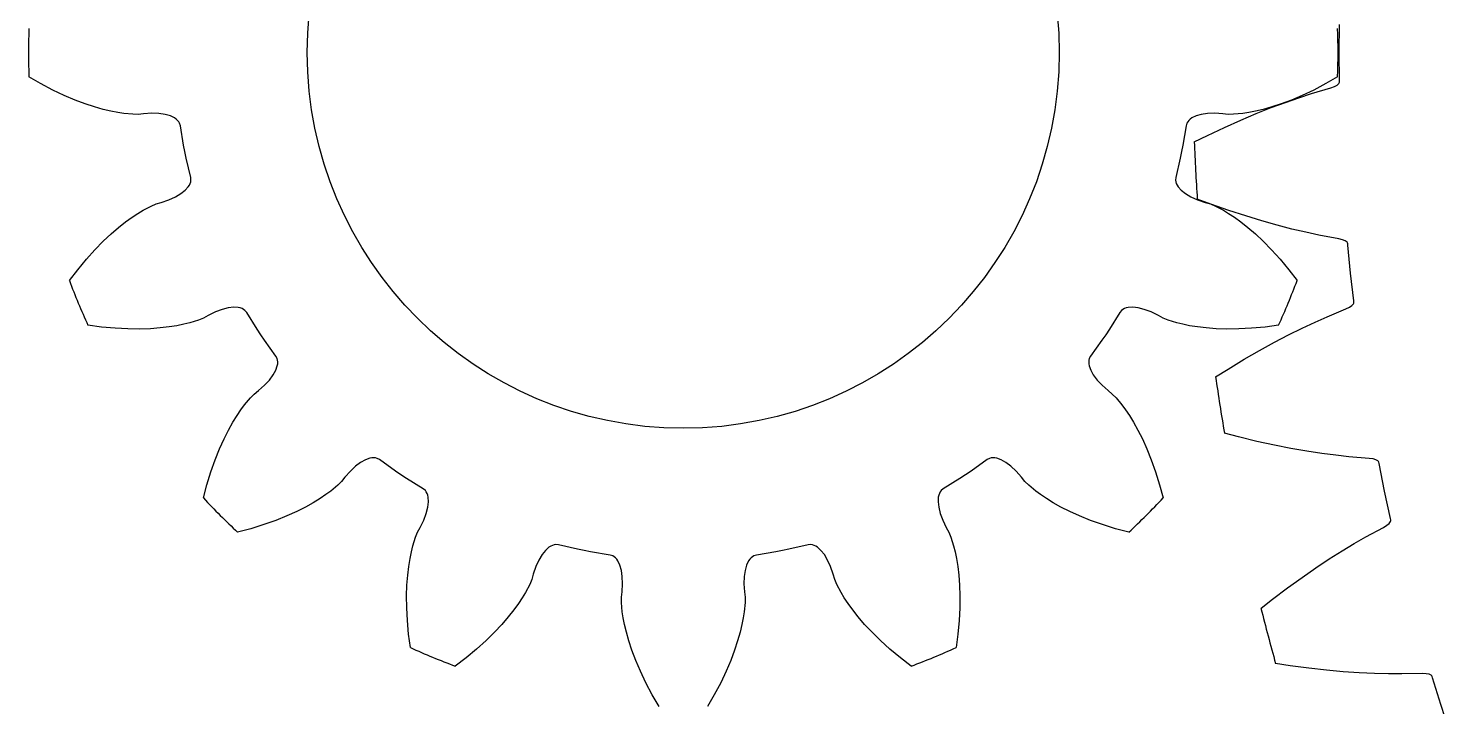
# Model space of a CAD drawing. Extents: x -27 to 210, y -94 to 94.
# Drawn here: x -27 to 31.6, y -27 to 1 of the extents above; entities that cross this region are included whole.
import ezdxf

# ---------------------------------------------------------------- set-up
doc = ezdxf.new("R2010")
doc.units = 0

msp = doc.modelspace()

# ---------------------------------------------------------------- linework, layer by layer
msp.add_circle((0, 0), 15.5)
msp.add_circle((0, 0), 15.5)
at = {"layer": 'layer0'}
for p, q in [((27.05, 0), (27.057, 1.157)), ((27.057, -1.157), (27.05, 0)), ((27.058, -1.214), (27.057, -1.157)), ((25.382, -1.861), (25.901, -1.692)), ((25.901, -1.692), (26.705, -1.454)), ((26.705, -1.454), (26.855, -1.4)), ((26.855, -1.4), (26.964, -1.34)), ((26.964, -1.34), (27.032, -1.278)), ((27.032, -1.278), (27.05, -1.246)), ((27.05, -1.246), (27.058, -1.214)), ((23.63, -2.516), (24.245, -2.272)), ((24.245, -2.272), (24.83, -2.054)), ((24.83, -2.054), (25.382, -1.861)), ((22.314, -3.088), (22.987, -2.787)), ((22.987, -2.787), (23.63, -2.516)), ((21.072, -3.686), (21.614, -3.418)), ((21.614, -3.418), (22.314, -3.088)), ((21.76, -6.253), (21.193, -6.043)), ((22.491, -6.51), (21.76, -6.253)), ((23.191, -6.74), (22.491, -6.51)), ((23.858, -6.943), (23.191, -6.74)), ((24.495, -7.123), (23.858, -6.943)), ((25.099, -7.279), (24.495, -7.123)), ((25.668, -7.415), (25.099, -7.279)), ((26.202, -7.53), (25.668, -7.415)), ((27.026, -7.684), (26.202, -7.53)), ((27.181, -7.722), (27.026, -7.684)), ((27.296, -7.77), (27.181, -7.722)), ((27.369, -7.825), (27.296, -7.77)), ((27.391, -7.855), (27.369, -7.825)), ((27.402, -7.886), (27.391, -7.855)), ((27.407, -7.943), (27.402, -7.886)), ((27.519, -9.095), (27.407, -7.943)), ((27.645, -10.244), (27.519, -9.095)), ((27.325, -10.576), (27.469, -10.507)), ((27.469, -10.507), (27.571, -10.437)), ((27.571, -10.437), (27.632, -10.368)), ((27.632, -10.368), (27.647, -10.334)), ((27.651, -10.301), (27.645, -10.244)), ((27.647, -10.334), (27.651, -10.301)), ((25.521, -11.366), (26.051, -11.117)), ((26.051, -11.117), (26.55, -10.896)), ((26.55, -10.896), (27.325, -10.576)), ((24.376, -11.949), (24.962, -11.643)), ((24.962, -11.643), (25.521, -11.366)), ((23.126, -12.653), (23.764, -12.285)), ((23.764, -12.285), (24.376, -11.949)), ((22.463, -13.054), (23.126, -12.653)), ((21.951, -13.376), (22.463, -13.054)), ((22.9, -15.859), (22.315, -15.707)), ((23.653, -16.039), (22.9, -15.859)), ((24.373, -16.195), (23.653, -16.039)), ((25.058, -16.329), (24.373, -16.195)), ((25.709, -16.442), (25.058, -16.329)), ((26.327, -16.536), (25.709, -16.442)), ((26.907, -16.612), (26.327, -16.536)), ((27.449, -16.671), (26.907, -16.612)), ((28.285, -16.74), (27.449, -16.671)), ((28.443, -16.762), (28.285, -16.74)), ((28.562, -16.798), (28.443, -16.762)), ((28.641, -16.845), (28.562, -16.798)), ((28.665, -16.873), (28.641, -16.845)), ((28.68, -16.903), (28.665, -16.873)), ((28.691, -16.959), (28.68, -16.903)), ((28.92, -18.093), (28.691, -16.959)), ((29.164, -19.223), (28.92, -18.093)), ((29.176, -19.279), (29.164, -19.223)), ((29.164, -19.347), (29.175, -19.312)), ((29.175, -19.312), (29.176, -19.279)), ((28.142, -19.984), (28.88, -19.587)), ((28.88, -19.587), (29.016, -19.503)), ((29.016, -19.503), (29.11, -19.422)), ((29.11, -19.422), (29.164, -19.347)), ((27.167, -20.558), (27.668, -20.256)), ((27.668, -20.256), (28.142, -19.984)), ((26.087, -21.255), (26.639, -20.891)), ((26.639, -20.891), (27.167, -20.558)), ((24.916, -22.084), (25.514, -21.652)), ((25.514, -21.652), (26.087, -21.255)), ((24.298, -22.551), (24.916, -22.084)), ((23.823, -22.924), (24.298, -22.551)), ((25.021, -25.296), (24.423, -25.205)), ((25.789, -25.398), (25.021, -25.296)), ((26.522, -25.479), (25.789, -25.398)), ((27.216, -25.542), (26.522, -25.479)), ((27.876, -25.587), (27.216, -25.542)), ((28.5, -25.617), (27.876, -25.587)), ((29.084, -25.633), (28.5, -25.617)), ((29.63, -25.636), (29.084, -25.633)), ((30.469, -25.619), (29.63, -25.636)), ((30.628, -25.625), (30.469, -25.619)), ((30.75, -25.648), (30.628, -25.625)), ((30.833, -25.687), (30.75, -25.648)), ((30.86, -25.712), (30.833, -25.687)), ((30.878, -25.74), (30.86, -25.712)), ((30.895, -25.795), (30.878, -25.74)), ((31.239, -26.899), (30.895, -25.795)), ((31.598, -27.999), (31.239, -26.899))]:
    msp.add_line(p, q, dxfattribs=at)
for start, end in [(182.23548, 183.66616), (188.13712, 189.5678), (194.03876, 195.46944)]:
    msp.add_arc((115.5, 0), 94.5, start, end, dxfattribs=at)
at = {"layer": 'layer1'}
for p, q in [((-26.496, -1.28), (-26.981, -0.998)), ((26.981, -0.998), (26.496, -1.28)), ((-25.996, -1.544), (-26.496, -1.28)), ((-25.522, -1.769), (-25.996, -1.544)), ((25.996, -1.544), (25.522, -1.769)), ((26.496, -1.28), (25.996, -1.544)), ((-25.074, -1.96), (-25.522, -1.769)), ((-24.655, -2.117), (-25.074, -1.96)), ((-24.269, -2.244), (-24.655, -2.117)), ((-23.917, -2.344), (-24.269, -2.244)), ((24.269, -2.244), (23.917, -2.344)), ((24.655, -2.117), (24.269, -2.244)), ((25.074, -1.96), (24.655, -2.117)), ((25.522, -1.769), (25.074, -1.96)), ((-23.597, -2.42), (-23.917, -2.344)), ((-23.315, -2.475), (-23.597, -2.42)), ((-23.068, -2.513), (-23.315, -2.475)), ((-22.692, -2.547), (-23.068, -2.513)), ((-22.472, -2.549), (-22.692, -2.547)), ((-22.249, -2.525), (-22.472, -2.549)), ((-21.915, -2.504), (-22.249, -2.525)), ((-21.618, -2.514), (-21.915, -2.504)), ((-21.361, -2.551), (-21.618, -2.514)), ((-21.146, -2.613), (-21.361, -2.551)), ((-20.974, -2.696), (-21.146, -2.613)), ((-20.905, -2.744), (-20.974, -2.696)), ((-20.847, -2.795), (-20.905, -2.744)), ((-20.8, -2.851), (-20.847, -2.795)), ((-20.765, -2.909), (-20.8, -2.851)), ((-20.732, -3.017), (-20.765, -2.909)), ((20.765, -2.909), (20.732, -3.017)), ((20.8, -2.851), (20.765, -2.909)), ((20.847, -2.795), (20.8, -2.851)), ((20.905, -2.744), (20.847, -2.795)), ((20.974, -2.696), (20.905, -2.744)), ((21.146, -2.613), (20.974, -2.696)), ((21.361, -2.551), (21.146, -2.613)), ((21.618, -2.514), (21.361, -2.551)), ((21.915, -2.504), (21.618, -2.514)), ((22.249, -2.525), (21.915, -2.504)), ((22.472, -2.549), (22.249, -2.525)), ((22.692, -2.547), (22.472, -2.549)), ((23.068, -2.513), (22.692, -2.547)), ((23.315, -2.475), (23.068, -2.513)), ((23.597, -2.42), (23.315, -2.475)), ((23.917, -2.344), (23.597, -2.42)), ((-20.599, -3.818), (-20.732, -3.017)), ((20.732, -3.017), (20.599, -3.818)), ((-20.547, -4.087), (-20.599, -3.818)), ((-20.492, -4.356), (-20.547, -4.087)), ((20.547, -4.087), (20.492, -4.356)), ((20.599, -3.818), (20.547, -4.087)), ((-20.308, -5.147), (-20.492, -4.356)), ((20.492, -4.356), (20.308, -5.147)), ((-20.298, -5.259), (-20.308, -5.147)), ((-20.308, -5.326), (-20.298, -5.259)), ((20.308, -5.147), (20.298, -5.259)), ((20.298, -5.259), (20.308, -5.326)), ((-20.934, -5.95), (-20.712, -5.818)), ((-20.712, -5.818), (-20.537, -5.678)), ((-20.537, -5.678), (-20.409, -5.536)), ((-20.409, -5.536), (-20.364, -5.465)), ((-20.364, -5.465), (-20.33, -5.395)), ((-20.33, -5.395), (-20.308, -5.326)), ((20.308, -5.326), (20.33, -5.395)), ((20.33, -5.395), (20.364, -5.465)), ((20.364, -5.465), (20.409, -5.536)), ((20.409, -5.536), (20.537, -5.678)), ((20.537, -5.678), (20.712, -5.818)), ((20.712, -5.818), (20.934, -5.95)), ((-22.274, -6.506), (-21.94, -6.331)), ((-21.94, -6.331), (-21.737, -6.245)), ((-21.737, -6.245), (-21.522, -6.182)), ((-21.522, -6.182), (-21.205, -6.073)), ((-21.205, -6.073), (-20.934, -5.95)), ((20.934, -5.95), (21.205, -6.073)), ((21.205, -6.073), (21.522, -6.182)), ((21.522, -6.182), (21.737, -6.245)), ((21.737, -6.245), (21.94, -6.331)), ((21.94, -6.331), (22.274, -6.506)), ((-23.28, -7.214), (-22.993, -6.987)), ((-22.993, -6.987), (-22.727, -6.794)), ((-22.727, -6.794), (-22.488, -6.635)), ((-22.488, -6.635), (-22.274, -6.506)), ((22.274, -6.506), (22.488, -6.635)), ((22.488, -6.635), (22.727, -6.794)), ((22.727, -6.794), (22.993, -6.987)), ((22.993, -6.987), (23.28, -7.214)), ((-23.915, -7.785), (-23.589, -7.479)), ((-23.589, -7.479), (-23.28, -7.214)), ((23.28, -7.214), (23.589, -7.479)), ((23.589, -7.479), (23.915, -7.785)), ((-24.608, -8.522), (-24.256, -8.132)), ((-24.256, -8.132), (-23.915, -7.785)), ((23.915, -7.785), (24.256, -8.132)), ((24.256, -8.132), (24.608, -8.522)), ((-24.969, -8.956), (-24.608, -8.522)), ((24.608, -8.522), (24.969, -8.956)), ((-25.31, -9.403), (-24.969, -8.956)), ((24.969, -8.956), (25.31, -9.403)), ((-18.759, -10.532), (-19.011, -10.595)), ((-18.537, -10.506), (-18.759, -10.532)), ((-18.346, -10.517), (-18.537, -10.506)), ((-18.264, -10.535), (-18.346, -10.517)), ((-18.19, -10.56), (-18.264, -10.535)), ((18.264, -10.535), (18.19, -10.56)), ((18.346, -10.517), (18.264, -10.535)), ((18.537, -10.506), (18.346, -10.517)), ((18.759, -10.532), (18.537, -10.506)), ((19.011, -10.595), (18.759, -10.532)), ((-19.99, -11.037), (-20.35, -11.149)), ((-19.786, -10.954), (-19.99, -11.037)), ((-19.59, -10.847), (-19.786, -10.954)), ((-19.288, -10.7), (-19.59, -10.847)), ((-19.011, -10.595), (-19.288, -10.7)), ((-18.126, -10.594), (-18.19, -10.56)), ((-18.071, -10.634), (-18.126, -10.594)), ((-17.999, -10.721), (-18.071, -10.634)), ((-17.57, -11.41), (-17.999, -10.721)), ((17.999, -10.721), (17.57, -11.41)), ((18.071, -10.634), (17.999, -10.721)), ((18.126, -10.594), (18.071, -10.634)), ((18.19, -10.56), (18.126, -10.594)), ((19.288, -10.7), (19.011, -10.595)), ((19.59, -10.847), (19.288, -10.7)), ((19.786, -10.954), (19.59, -10.847)), ((19.99, -11.037), (19.786, -10.954)), ((20.35, -11.149), (19.99, -11.037)), ((-23.989, -11.322), (-24.546, -11.247)), ((-23.426, -11.375), (-23.989, -11.322)), ((-22.902, -11.401), (-23.426, -11.375)), ((-22.415, -11.406), (-22.902, -11.401)), ((-21.969, -11.391), (-22.415, -11.406)), ((-21.562, -11.361), (-21.969, -11.391)), ((-21.199, -11.318), (-21.562, -11.361)), ((-20.875, -11.266), (-21.199, -11.318)), ((-20.593, -11.209), (-20.875, -11.266)), ((-20.35, -11.149), (-20.593, -11.209)), ((-17.419, -11.639), (-17.57, -11.41)), ((-17.265, -11.866), (-17.419, -11.639)), ((17.419, -11.639), (17.265, -11.866)), ((17.57, -11.41), (17.419, -11.639)), ((20.593, -11.209), (20.35, -11.149)), ((20.875, -11.266), (20.593, -11.209)), ((21.199, -11.318), (20.875, -11.266)), ((21.562, -11.361), (21.199, -11.318)), ((21.969, -11.391), (21.562, -11.361)), ((22.415, -11.406), (21.969, -11.391)), ((22.902, -11.401), (22.415, -11.406)), ((23.426, -11.375), (22.902, -11.401)), ((23.989, -11.322), (23.426, -11.375)), ((24.546, -11.247), (23.989, -11.322)), ((-16.793, -12.526), (-17.265, -11.866)), ((17.265, -11.866), (16.793, -12.526)), ((-16.74, -12.626), (-16.793, -12.526)), ((-16.724, -12.692), (-16.74, -12.626)), ((-16.737, -12.925), (-16.722, -12.842)), ((-16.718, -12.764), (-16.724, -12.692)), ((-16.722, -12.842), (-16.718, -12.764)), ((16.724, -12.692), (16.718, -12.764)), ((16.718, -12.764), (16.722, -12.842)), ((16.722, -12.842), (16.737, -12.925)), ((16.74, -12.626), (16.724, -12.692)), ((16.793, -12.526), (16.74, -12.626)), ((-17.064, -13.509), (-16.909, -13.301)), ((-16.909, -13.301), (-16.8, -13.105)), ((-16.8, -13.105), (-16.737, -12.925)), ((16.737, -12.925), (16.8, -13.105)), ((16.8, -13.105), (16.909, -13.301)), ((16.909, -13.301), (17.064, -13.509)), ((-17.692, -14.088), (-17.518, -13.947)), ((-17.518, -13.947), (-17.267, -13.726)), ((-17.267, -13.726), (-17.064, -13.509)), ((17.064, -13.509), (17.267, -13.726)), ((17.267, -13.726), (17.518, -13.947)), ((17.518, -13.947), (17.692, -14.088)), ((-18.237, -14.736), (-18.088, -14.535)), ((-18.088, -14.535), (-17.847, -14.245)), ((-17.847, -14.245), (-17.692, -14.088)), ((17.692, -14.088), (17.847, -14.245)), ((17.847, -14.245), (18.088, -14.535)), ((18.088, -14.535), (18.237, -14.736)), ((-18.569, -15.254), (-18.397, -14.974)), ((-18.397, -14.974), (-18.237, -14.736)), ((18.237, -14.736), (18.397, -14.974)), ((18.397, -14.974), (18.569, -15.254)), ((-18.931, -15.937), (-18.748, -15.574)), ((-18.748, -15.574), (-18.569, -15.254)), ((18.569, -15.254), (18.748, -15.574)), ((18.748, -15.574), (18.931, -15.937)), ((-19.298, -16.795), (-19.116, -16.344)), ((-19.116, -16.344), (-18.931, -15.937)), ((18.931, -15.937), (19.116, -16.344)), ((19.116, -16.344), (19.298, -16.795)), ((-19.474, -17.29), (-19.298, -16.795)), ((-13.301, -16.909), (-13.509, -17.064)), ((-13.105, -16.8), (-13.301, -16.909)), ((-12.925, -16.737), (-13.105, -16.8)), ((-12.842, -16.722), (-12.925, -16.737)), ((-12.764, -16.718), (-12.842, -16.722)), ((-12.692, -16.724), (-12.764, -16.718)), ((-12.626, -16.74), (-12.692, -16.724)), ((-12.526, -16.793), (-12.626, -16.74)), ((-11.866, -17.265), (-12.526, -16.793)), ((12.526, -16.793), (11.866, -17.265)), ((12.626, -16.74), (12.526, -16.793)), ((12.692, -16.724), (12.626, -16.74)), ((12.764, -16.718), (12.692, -16.724)), ((12.842, -16.722), (12.764, -16.718)), ((12.925, -16.737), (12.842, -16.722)), ((13.105, -16.8), (12.925, -16.737)), ((13.301, -16.909), (13.105, -16.8)), ((13.509, -17.064), (13.301, -16.909)), ((19.298, -16.795), (19.474, -17.29)), ((-19.641, -17.83), (-19.474, -17.29)), ((-13.947, -17.518), (-14.088, -17.692)), ((-13.726, -17.267), (-13.947, -17.518)), ((-13.509, -17.064), (-13.726, -17.267)), ((-11.639, -17.419), (-11.866, -17.265)), ((-11.41, -17.57), (-11.639, -17.419)), ((-10.721, -17.999), (-11.41, -17.57)), ((11.41, -17.57), (10.721, -17.999)), ((11.639, -17.419), (11.41, -17.57)), ((11.866, -17.265), (11.639, -17.419)), ((13.726, -17.267), (13.509, -17.064)), ((13.947, -17.518), (13.726, -17.267)), ((14.088, -17.692), (13.947, -17.518)), ((19.474, -17.29), (19.641, -17.83)), ((-19.784, -18.373), (-19.641, -17.83)), ((-14.535, -18.088), (-14.736, -18.237)), ((-14.245, -17.847), (-14.535, -18.088)), ((-14.088, -17.692), (-14.245, -17.847)), ((-10.634, -18.071), (-10.721, -17.999)), ((-10.594, -18.126), (-10.634, -18.071)), ((-10.56, -18.19), (-10.594, -18.126)), ((10.594, -18.126), (10.56, -18.19)), ((10.634, -18.071), (10.594, -18.126)), ((10.721, -17.999), (10.634, -18.071)), ((14.245, -17.847), (14.088, -17.692)), ((14.535, -18.088), (14.245, -17.847)), ((14.736, -18.237), (14.535, -18.088)), ((19.641, -17.83), (19.784, -18.373)), ((-15.574, -18.748), (-15.937, -18.931)), ((-15.254, -18.569), (-15.574, -18.748)), ((-14.974, -18.397), (-15.254, -18.569)), ((-14.736, -18.237), (-14.974, -18.397)), ((-10.535, -18.264), (-10.56, -18.19)), ((-10.517, -18.346), (-10.535, -18.264)), ((-10.532, -18.759), (-10.506, -18.537)), ((-10.506, -18.537), (-10.517, -18.346)), ((10.517, -18.346), (10.506, -18.537)), ((10.506, -18.537), (10.532, -18.759)), ((10.535, -18.264), (10.517, -18.346)), ((10.56, -18.19), (10.535, -18.264)), ((14.974, -18.397), (14.736, -18.237)), ((15.254, -18.569), (14.974, -18.397)), ((15.574, -18.748), (15.254, -18.569)), ((15.937, -18.931), (15.574, -18.748)), ((-16.795, -19.298), (-17.29, -19.474)), ((-16.344, -19.116), (-16.795, -19.298)), ((-15.937, -18.931), (-16.344, -19.116)), ((-10.847, -19.59), (-10.7, -19.288)), ((-10.7, -19.288), (-10.595, -19.011)), ((-10.595, -19.011), (-10.532, -18.759)), ((10.532, -18.759), (10.595, -19.011)), ((10.595, -19.011), (10.7, -19.288)), ((10.7, -19.288), (10.847, -19.59)), ((16.344, -19.116), (15.937, -18.931)), ((16.795, -19.298), (16.344, -19.116)), ((17.29, -19.474), (16.795, -19.298)), ((-17.83, -19.641), (-18.373, -19.784)), ((-17.29, -19.474), (-17.83, -19.641)), ((-11.037, -19.99), (-10.954, -19.786)), ((-10.954, -19.786), (-10.847, -19.59)), ((10.847, -19.59), (10.954, -19.786)), ((10.954, -19.786), (11.037, -19.99)), ((17.83, -19.641), (17.29, -19.474)), ((18.373, -19.784), (17.83, -19.641)), ((-11.209, -20.593), (-11.149, -20.35)), ((-11.149, -20.35), (-11.037, -19.99)), ((-5.536, -20.409), (-5.678, -20.537)), ((-5.465, -20.364), (-5.536, -20.409)), ((-5.395, -20.33), (-5.465, -20.364)), ((-5.326, -20.308), (-5.395, -20.33)), ((-5.259, -20.298), (-5.326, -20.308)), ((-5.147, -20.308), (-5.259, -20.298)), ((-4.356, -20.492), (-5.147, -20.308)), ((-4.087, -20.547), (-4.356, -20.492)), ((4.356, -20.492), (4.087, -20.547)), ((5.147, -20.308), (4.356, -20.492)), ((5.259, -20.298), (5.147, -20.308)), ((5.326, -20.308), (5.259, -20.298)), ((5.395, -20.33), (5.326, -20.308)), ((5.465, -20.364), (5.395, -20.33)), ((5.536, -20.409), (5.465, -20.364)), ((5.678, -20.537), (5.536, -20.409)), ((11.037, -19.99), (11.149, -20.35)), ((11.149, -20.35), (11.209, -20.593)), ((-11.318, -21.199), (-11.266, -20.875)), ((-11.266, -20.875), (-11.209, -20.593)), ((-5.95, -20.934), (-6.073, -21.205)), ((-5.818, -20.712), (-5.95, -20.934)), ((-5.678, -20.537), (-5.818, -20.712)), ((-3.818, -20.599), (-4.087, -20.547)), ((-3.017, -20.732), (-3.818, -20.599)), ((-2.909, -20.765), (-3.017, -20.732)), ((-2.851, -20.8), (-2.909, -20.765)), ((-2.795, -20.847), (-2.851, -20.8)), ((-2.744, -20.905), (-2.795, -20.847)), ((-2.696, -20.974), (-2.744, -20.905)), ((-2.613, -21.146), (-2.696, -20.974)), ((2.696, -20.974), (2.613, -21.146)), ((2.744, -20.905), (2.696, -20.974)), ((2.795, -20.847), (2.744, -20.905)), ((2.851, -20.8), (2.795, -20.847)), ((2.909, -20.765), (2.851, -20.8)), ((3.017, -20.732), (2.909, -20.765)), ((3.818, -20.599), (3.017, -20.732)), ((4.087, -20.547), (3.818, -20.599)), ((5.818, -20.712), (5.678, -20.537)), ((5.95, -20.934), (5.818, -20.712)), ((6.073, -21.205), (5.95, -20.934)), ((11.209, -20.593), (11.266, -20.875)), ((11.266, -20.875), (11.318, -21.199)), ((-11.391, -21.969), (-11.361, -21.562)), ((-11.361, -21.562), (-11.318, -21.199)), ((-6.182, -21.522), (-6.245, -21.737)), ((-6.073, -21.205), (-6.182, -21.522)), ((-2.551, -21.361), (-2.613, -21.146)), ((-2.514, -21.618), (-2.551, -21.361)), ((-2.504, -21.915), (-2.514, -21.618)), ((2.514, -21.618), (2.504, -21.915)), ((2.551, -21.361), (2.514, -21.618)), ((2.613, -21.146), (2.551, -21.361)), ((6.182, -21.522), (6.073, -21.205)), ((6.245, -21.737), (6.182, -21.522)), ((11.318, -21.199), (11.361, -21.562)), ((11.361, -21.562), (11.391, -21.969)), ((-11.406, -22.415), (-11.391, -21.969)), ((-6.331, -21.94), (-6.506, -22.274)), ((-6.245, -21.737), (-6.331, -21.94)), ((-2.549, -22.472), (-2.525, -22.249)), ((-2.525, -22.249), (-2.504, -21.915)), ((2.504, -21.915), (2.525, -22.249)), ((2.525, -22.249), (2.549, -22.472)), ((6.331, -21.94), (6.245, -21.737)), ((6.506, -22.274), (6.331, -21.94)), ((11.391, -21.969), (11.406, -22.415)), ((-11.401, -22.902), (-11.406, -22.415)), ((-6.794, -22.727), (-6.987, -22.993)), ((-6.635, -22.488), (-6.794, -22.727)), ((-6.506, -22.274), (-6.635, -22.488)), ((-2.547, -22.692), (-2.549, -22.472)), ((-2.513, -23.068), (-2.547, -22.692)), ((2.547, -22.692), (2.513, -23.068)), ((2.549, -22.472), (2.547, -22.692)), ((6.635, -22.488), (6.506, -22.274)), ((6.794, -22.727), (6.635, -22.488)), ((6.987, -22.993), (6.794, -22.727)), ((11.406, -22.415), (11.401, -22.902)), ((-11.375, -23.426), (-11.401, -22.902)), ((-11.322, -23.989), (-11.375, -23.426)), ((-7.214, -23.28), (-7.479, -23.589)), ((-6.987, -22.993), (-7.214, -23.28)), ((-2.475, -23.315), (-2.513, -23.068)), ((-2.42, -23.597), (-2.475, -23.315)), ((2.475, -23.315), (2.42, -23.597)), ((2.513, -23.068), (2.475, -23.315)), ((7.214, -23.28), (6.987, -22.993)), ((7.479, -23.589), (7.214, -23.28)), ((11.375, -23.426), (11.322, -23.989)), ((11.401, -22.902), (11.375, -23.426)), ((-11.247, -24.546), (-11.322, -23.989)), ((-7.785, -23.915), (-8.132, -24.256)), ((-7.479, -23.589), (-7.785, -23.915)), ((-2.344, -23.917), (-2.42, -23.597)), ((-2.244, -24.269), (-2.344, -23.917)), ((2.344, -23.917), (2.244, -24.269)), ((2.42, -23.597), (2.344, -23.917)), ((7.785, -23.915), (7.479, -23.589)), ((8.132, -24.256), (7.785, -23.915)), ((11.322, -23.989), (11.247, -24.546)), ((-8.522, -24.608), (-8.956, -24.969)), ((-8.132, -24.256), (-8.522, -24.608)), ((-2.117, -24.655), (-2.244, -24.269)), ((2.244, -24.269), (2.117, -24.655)), ((8.522, -24.608), (8.132, -24.256)), ((8.956, -24.969), (8.522, -24.608)), ((-8.956, -24.969), (-9.403, -25.31)), ((-1.96, -25.074), (-2.117, -24.655)), ((-1.769, -25.522), (-1.96, -25.074)), ((1.96, -25.074), (1.769, -25.522)), ((2.117, -24.655), (1.96, -25.074)), ((9.403, -25.31), (8.956, -24.969)), ((-1.544, -25.996), (-1.769, -25.522)), ((1.769, -25.522), (1.544, -25.996)), ((-1.28, -26.496), (-1.544, -25.996)), ((1.544, -25.996), (1.28, -26.496)), ((-0.998, -26.981), (-1.28, -26.496)), ((1.28, -26.496), (0.998, -26.981))]:
    msp.add_line(p, q, dxfattribs=at)
for start, end in [(177.88193, 182.11807), (357.88193, 362.11807), (200.38193, 204.61807), (335.38193, 339.61807), (222.88193, 227.11807), (312.88193, 317.11807), (245.38193, 249.61807), (290.38193, 294.61807)]:
    msp.add_arc((0, 0), 27, start, end, dxfattribs=at)
at = {"layer": 'layer2'}
for p, q in [((27.05, 0), (27.057, 1.157)), ((27.057, -1.157), (27.05, 0)), ((27.058, -1.214), (27.057, -1.157)), ((25.382, -1.861), (25.901, -1.692)), ((25.901, -1.692), (26.705, -1.454)), ((26.705, -1.454), (26.855, -1.4)), ((26.855, -1.4), (26.964, -1.34)), ((26.964, -1.34), (27.032, -1.278)), ((27.032, -1.278), (27.05, -1.246)), ((27.05, -1.246), (27.058, -1.214)), ((23.63, -2.516), (24.245, -2.272)), ((24.245, -2.272), (24.83, -2.054)), ((24.83, -2.054), (25.382, -1.861)), ((22.314, -3.088), (22.987, -2.787)), ((22.987, -2.787), (23.63, -2.516)), ((21.072, -3.686), (21.614, -3.418)), ((21.614, -3.418), (22.314, -3.088)), ((21.76, -6.253), (21.193, -6.043)), ((22.491, -6.51), (21.76, -6.253)), ((23.191, -6.74), (22.491, -6.51)), ((23.858, -6.943), (23.191, -6.74)), ((24.495, -7.123), (23.858, -6.943)), ((25.099, -7.279), (24.495, -7.123)), ((25.668, -7.415), (25.099, -7.279)), ((26.202, -7.53), (25.668, -7.415)), ((27.026, -7.684), (26.202, -7.53)), ((27.181, -7.722), (27.026, -7.684)), ((27.296, -7.77), (27.181, -7.722)), ((27.369, -7.825), (27.296, -7.77)), ((27.391, -7.855), (27.369, -7.825)), ((27.402, -7.886), (27.391, -7.855)), ((27.407, -7.943), (27.402, -7.886)), ((27.519, -9.095), (27.407, -7.943)), ((27.645, -10.244), (27.519, -9.095)), ((27.325, -10.576), (27.469, -10.507)), ((27.469, -10.507), (27.571, -10.437)), ((27.571, -10.437), (27.632, -10.368)), ((27.632, -10.368), (27.647, -10.334)), ((27.651, -10.301), (27.645, -10.244)), ((27.647, -10.334), (27.651, -10.301)), ((25.521, -11.366), (26.051, -11.117)), ((26.051, -11.117), (26.55, -10.896)), ((26.55, -10.896), (27.325, -10.576)), ((24.376, -11.949), (24.962, -11.643)), ((24.962, -11.643), (25.521, -11.366)), ((23.126, -12.653), (23.764, -12.285)), ((23.764, -12.285), (24.376, -11.949)), ((22.463, -13.054), (23.126, -12.653)), ((21.951, -13.376), (22.463, -13.054)), ((22.9, -15.859), (22.315, -15.707)), ((23.653, -16.039), (22.9, -15.859)), ((24.373, -16.195), (23.653, -16.039)), ((25.058, -16.329), (24.373, -16.195)), ((25.709, -16.442), (25.058, -16.329)), ((26.327, -16.536), (25.709, -16.442)), ((26.907, -16.612), (26.327, -16.536)), ((27.449, -16.671), (26.907, -16.612)), ((28.285, -16.74), (27.449, -16.671)), ((28.443, -16.762), (28.285, -16.74)), ((28.562, -16.798), (28.443, -16.762)), ((28.641, -16.845), (28.562, -16.798)), ((28.665, -16.873), (28.641, -16.845)), ((28.68, -16.903), (28.665, -16.873)), ((28.691, -16.959), (28.68, -16.903)), ((28.92, -18.093), (28.691, -16.959)), ((29.164, -19.223), (28.92, -18.093)), ((29.176, -19.279), (29.164, -19.223)), ((29.164, -19.347), (29.175, -19.312)), ((29.175, -19.312), (29.176, -19.279)), ((28.142, -19.984), (28.88, -19.587)), ((28.88, -19.587), (29.016, -19.503)), ((29.016, -19.503), (29.11, -19.422)), ((29.11, -19.422), (29.164, -19.347)), ((27.167, -20.558), (27.668, -20.256)), ((27.668, -20.256), (28.142, -19.984)), ((26.087, -21.255), (26.639, -20.891)), ((26.639, -20.891), (27.167, -20.558)), ((24.916, -22.084), (25.514, -21.652)), ((25.514, -21.652), (26.087, -21.255)), ((24.298, -22.551), (24.916, -22.084)), ((23.823, -22.924), (24.298, -22.551)), ((25.021, -25.296), (24.423, -25.205)), ((25.789, -25.398), (25.021, -25.296)), ((26.522, -25.479), (25.789, -25.398)), ((27.216, -25.542), (26.522, -25.479)), ((27.876, -25.587), (27.216, -25.542)), ((28.5, -25.617), (27.876, -25.587)), ((29.084, -25.633), (28.5, -25.617)), ((29.63, -25.636), (29.084, -25.633)), ((30.469, -25.619), (29.63, -25.636)), ((30.628, -25.625), (30.469, -25.619)), ((30.75, -25.648), (30.628, -25.625)), ((30.833, -25.687), (30.75, -25.648)), ((30.86, -25.712), (30.833, -25.687)), ((30.878, -25.74), (30.86, -25.712)), ((30.895, -25.795), (30.878, -25.74)), ((31.239, -26.899), (30.895, -25.795)), ((31.598, -27.999), (31.239, -26.899))]:
    msp.add_line(p, q, dxfattribs=at)
for start, end in [(182.23548, 183.66616), (188.13712, 189.5678), (194.03876, 195.46944)]:
    msp.add_arc((115.5, 0), 94.5, start, end, dxfattribs=at)
at = {"layer": 'layer3'}
for p, q in [((-26.496, -1.28), (-26.981, -0.998)), ((26.981, -0.998), (26.496, -1.28)), ((-25.996, -1.544), (-26.496, -1.28)), ((-25.522, -1.769), (-25.996, -1.544)), ((25.996, -1.544), (25.522, -1.769)), ((26.496, -1.28), (25.996, -1.544)), ((-25.074, -1.96), (-25.522, -1.769)), ((-24.655, -2.117), (-25.074, -1.96)), ((-24.269, -2.244), (-24.655, -2.117)), ((-23.917, -2.344), (-24.269, -2.244)), ((24.269, -2.244), (23.917, -2.344)), ((24.655, -2.117), (24.269, -2.244)), ((25.074, -1.96), (24.655, -2.117)), ((25.522, -1.769), (25.074, -1.96)), ((-23.597, -2.42), (-23.917, -2.344)), ((-23.315, -2.475), (-23.597, -2.42)), ((-23.068, -2.513), (-23.315, -2.475)), ((-22.692, -2.547), (-23.068, -2.513)), ((-22.472, -2.549), (-22.692, -2.547)), ((-22.249, -2.525), (-22.472, -2.549)), ((-21.915, -2.504), (-22.249, -2.525)), ((-21.618, -2.514), (-21.915, -2.504)), ((-21.361, -2.551), (-21.618, -2.514)), ((-21.146, -2.613), (-21.361, -2.551)), ((-20.974, -2.696), (-21.146, -2.613)), ((-20.905, -2.744), (-20.974, -2.696)), ((-20.847, -2.795), (-20.905, -2.744)), ((-20.8, -2.851), (-20.847, -2.795)), ((-20.765, -2.909), (-20.8, -2.851)), ((-20.732, -3.017), (-20.765, -2.909)), ((20.765, -2.909), (20.732, -3.017)), ((20.8, -2.851), (20.765, -2.909)), ((20.847, -2.795), (20.8, -2.851)), ((20.905, -2.744), (20.847, -2.795)), ((20.974, -2.696), (20.905, -2.744)), ((21.146, -2.613), (20.974, -2.696)), ((21.361, -2.551), (21.146, -2.613)), ((21.618, -2.514), (21.361, -2.551)), ((21.915, -2.504), (21.618, -2.514)), ((22.249, -2.525), (21.915, -2.504)), ((22.472, -2.549), (22.249, -2.525)), ((22.692, -2.547), (22.472, -2.549)), ((23.068, -2.513), (22.692, -2.547)), ((23.315, -2.475), (23.068, -2.513)), ((23.597, -2.42), (23.315, -2.475)), ((23.917, -2.344), (23.597, -2.42)), ((-20.599, -3.818), (-20.732, -3.017)), ((20.732, -3.017), (20.599, -3.818)), ((-20.547, -4.087), (-20.599, -3.818)), ((-20.492, -4.356), (-20.547, -4.087)), ((20.547, -4.087), (20.492, -4.356)), ((20.599, -3.818), (20.547, -4.087)), ((-20.308, -5.147), (-20.492, -4.356)), ((20.492, -4.356), (20.308, -5.147)), ((-20.298, -5.259), (-20.308, -5.147)), ((-20.308, -5.326), (-20.298, -5.259)), ((20.308, -5.147), (20.298, -5.259)), ((20.298, -5.259), (20.308, -5.326)), ((-20.934, -5.95), (-20.712, -5.818)), ((-20.712, -5.818), (-20.537, -5.678)), ((-20.537, -5.678), (-20.409, -5.536)), ((-20.409, -5.536), (-20.364, -5.465)), ((-20.364, -5.465), (-20.33, -5.395)), ((-20.33, -5.395), (-20.308, -5.326)), ((20.308, -5.326), (20.33, -5.395)), ((20.33, -5.395), (20.364, -5.465)), ((20.364, -5.465), (20.409, -5.536)), ((20.409, -5.536), (20.537, -5.678)), ((20.537, -5.678), (20.712, -5.818)), ((20.712, -5.818), (20.934, -5.95)), ((-22.274, -6.506), (-21.94, -6.331)), ((-21.94, -6.331), (-21.737, -6.245)), ((-21.737, -6.245), (-21.522, -6.182)), ((-21.522, -6.182), (-21.205, -6.073)), ((-21.205, -6.073), (-20.934, -5.95)), ((20.934, -5.95), (21.205, -6.073)), ((21.205, -6.073), (21.522, -6.182)), ((21.522, -6.182), (21.737, -6.245)), ((21.737, -6.245), (21.94, -6.331)), ((21.94, -6.331), (22.274, -6.506)), ((-23.28, -7.214), (-22.993, -6.987)), ((-22.993, -6.987), (-22.727, -6.794)), ((-22.727, -6.794), (-22.488, -6.635)), ((-22.488, -6.635), (-22.274, -6.506)), ((22.274, -6.506), (22.488, -6.635)), ((22.488, -6.635), (22.727, -6.794)), ((22.727, -6.794), (22.993, -6.987)), ((22.993, -6.987), (23.28, -7.214)), ((-23.915, -7.785), (-23.589, -7.479)), ((-23.589, -7.479), (-23.28, -7.214)), ((23.28, -7.214), (23.589, -7.479)), ((23.589, -7.479), (23.915, -7.785)), ((-24.608, -8.522), (-24.256, -8.132)), ((-24.256, -8.132), (-23.915, -7.785)), ((23.915, -7.785), (24.256, -8.132)), ((24.256, -8.132), (24.608, -8.522)), ((-24.969, -8.956), (-24.608, -8.522)), ((24.608, -8.522), (24.969, -8.956)), ((-25.31, -9.403), (-24.969, -8.956)), ((24.969, -8.956), (25.31, -9.403)), ((-18.759, -10.532), (-19.011, -10.595)), ((-18.537, -10.506), (-18.759, -10.532)), ((-18.346, -10.517), (-18.537, -10.506)), ((-18.264, -10.535), (-18.346, -10.517)), ((-18.19, -10.56), (-18.264, -10.535)), ((18.264, -10.535), (18.19, -10.56)), ((18.346, -10.517), (18.264, -10.535)), ((18.537, -10.506), (18.346, -10.517)), ((18.759, -10.532), (18.537, -10.506)), ((19.011, -10.595), (18.759, -10.532)), ((-19.99, -11.037), (-20.35, -11.149)), ((-19.786, -10.954), (-19.99, -11.037)), ((-19.59, -10.847), (-19.786, -10.954)), ((-19.288, -10.7), (-19.59, -10.847)), ((-19.011, -10.595), (-19.288, -10.7)), ((-18.126, -10.594), (-18.19, -10.56)), ((-18.071, -10.634), (-18.126, -10.594)), ((-17.999, -10.721), (-18.071, -10.634)), ((-17.57, -11.41), (-17.999, -10.721)), ((17.999, -10.721), (17.57, -11.41)), ((18.071, -10.634), (17.999, -10.721)), ((18.126, -10.594), (18.071, -10.634)), ((18.19, -10.56), (18.126, -10.594)), ((19.288, -10.7), (19.011, -10.595)), ((19.59, -10.847), (19.288, -10.7)), ((19.786, -10.954), (19.59, -10.847)), ((19.99, -11.037), (19.786, -10.954)), ((20.35, -11.149), (19.99, -11.037)), ((-23.989, -11.322), (-24.546, -11.247)), ((-23.426, -11.375), (-23.989, -11.322)), ((-22.902, -11.401), (-23.426, -11.375)), ((-22.415, -11.406), (-22.902, -11.401)), ((-21.969, -11.391), (-22.415, -11.406)), ((-21.562, -11.361), (-21.969, -11.391)), ((-21.199, -11.318), (-21.562, -11.361)), ((-20.875, -11.266), (-21.199, -11.318)), ((-20.593, -11.209), (-20.875, -11.266)), ((-20.35, -11.149), (-20.593, -11.209)), ((-17.419, -11.639), (-17.57, -11.41)), ((-17.265, -11.866), (-17.419, -11.639)), ((17.419, -11.639), (17.265, -11.866)), ((17.57, -11.41), (17.419, -11.639)), ((20.593, -11.209), (20.35, -11.149)), ((20.875, -11.266), (20.593, -11.209)), ((21.199, -11.318), (20.875, -11.266)), ((21.562, -11.361), (21.199, -11.318)), ((21.969, -11.391), (21.562, -11.361)), ((22.415, -11.406), (21.969, -11.391)), ((22.902, -11.401), (22.415, -11.406)), ((23.426, -11.375), (22.902, -11.401)), ((23.989, -11.322), (23.426, -11.375)), ((24.546, -11.247), (23.989, -11.322)), ((-16.793, -12.526), (-17.265, -11.866)), ((17.265, -11.866), (16.793, -12.526)), ((-16.74, -12.626), (-16.793, -12.526)), ((-16.724, -12.692), (-16.74, -12.626)), ((-16.737, -12.925), (-16.722, -12.842)), ((-16.718, -12.764), (-16.724, -12.692)), ((-16.722, -12.842), (-16.718, -12.764)), ((16.724, -12.692), (16.718, -12.764)), ((16.718, -12.764), (16.722, -12.842)), ((16.722, -12.842), (16.737, -12.925)), ((16.74, -12.626), (16.724, -12.692)), ((16.793, -12.526), (16.74, -12.626)), ((-17.064, -13.509), (-16.909, -13.301)), ((-16.909, -13.301), (-16.8, -13.105)), ((-16.8, -13.105), (-16.737, -12.925)), ((16.737, -12.925), (16.8, -13.105)), ((16.8, -13.105), (16.909, -13.301)), ((16.909, -13.301), (17.064, -13.509)), ((-17.692, -14.088), (-17.518, -13.947)), ((-17.518, -13.947), (-17.267, -13.726)), ((-17.267, -13.726), (-17.064, -13.509)), ((17.064, -13.509), (17.267, -13.726)), ((17.267, -13.726), (17.518, -13.947)), ((17.518, -13.947), (17.692, -14.088)), ((-18.237, -14.736), (-18.088, -14.535)), ((-18.088, -14.535), (-17.847, -14.245)), ((-17.847, -14.245), (-17.692, -14.088)), ((17.692, -14.088), (17.847, -14.245)), ((17.847, -14.245), (18.088, -14.535)), ((18.088, -14.535), (18.237, -14.736)), ((-18.569, -15.254), (-18.397, -14.974)), ((-18.397, -14.974), (-18.237, -14.736)), ((18.237, -14.736), (18.397, -14.974)), ((18.397, -14.974), (18.569, -15.254)), ((-18.931, -15.937), (-18.748, -15.574)), ((-18.748, -15.574), (-18.569, -15.254)), ((18.569, -15.254), (18.748, -15.574)), ((18.748, -15.574), (18.931, -15.937)), ((-19.298, -16.795), (-19.116, -16.344)), ((-19.116, -16.344), (-18.931, -15.937)), ((18.931, -15.937), (19.116, -16.344)), ((19.116, -16.344), (19.298, -16.795)), ((-19.474, -17.29), (-19.298, -16.795)), ((-13.301, -16.909), (-13.509, -17.064)), ((-13.105, -16.8), (-13.301, -16.909)), ((-12.925, -16.737), (-13.105, -16.8)), ((-12.842, -16.722), (-12.925, -16.737)), ((-12.764, -16.718), (-12.842, -16.722)), ((-12.692, -16.724), (-12.764, -16.718)), ((-12.626, -16.74), (-12.692, -16.724)), ((-12.526, -16.793), (-12.626, -16.74)), ((-11.866, -17.265), (-12.526, -16.793)), ((12.526, -16.793), (11.866, -17.265)), ((12.626, -16.74), (12.526, -16.793)), ((12.692, -16.724), (12.626, -16.74)), ((12.764, -16.718), (12.692, -16.724)), ((12.842, -16.722), (12.764, -16.718)), ((12.925, -16.737), (12.842, -16.722)), ((13.105, -16.8), (12.925, -16.737)), ((13.301, -16.909), (13.105, -16.8)), ((13.509, -17.064), (13.301, -16.909)), ((19.298, -16.795), (19.474, -17.29)), ((-19.641, -17.83), (-19.474, -17.29)), ((-13.947, -17.518), (-14.088, -17.692)), ((-13.726, -17.267), (-13.947, -17.518)), ((-13.509, -17.064), (-13.726, -17.267)), ((-11.639, -17.419), (-11.866, -17.265)), ((-11.41, -17.57), (-11.639, -17.419)), ((-10.721, -17.999), (-11.41, -17.57)), ((11.41, -17.57), (10.721, -17.999)), ((11.639, -17.419), (11.41, -17.57)), ((11.866, -17.265), (11.639, -17.419)), ((13.726, -17.267), (13.509, -17.064)), ((13.947, -17.518), (13.726, -17.267)), ((14.088, -17.692), (13.947, -17.518)), ((19.474, -17.29), (19.641, -17.83)), ((-19.784, -18.373), (-19.641, -17.83)), ((-14.535, -18.088), (-14.736, -18.237)), ((-14.245, -17.847), (-14.535, -18.088)), ((-14.088, -17.692), (-14.245, -17.847)), ((-10.634, -18.071), (-10.721, -17.999)), ((-10.594, -18.126), (-10.634, -18.071)), ((-10.56, -18.19), (-10.594, -18.126)), ((10.594, -18.126), (10.56, -18.19)), ((10.634, -18.071), (10.594, -18.126)), ((10.721, -17.999), (10.634, -18.071)), ((14.245, -17.847), (14.088, -17.692)), ((14.535, -18.088), (14.245, -17.847)), ((14.736, -18.237), (14.535, -18.088)), ((19.641, -17.83), (19.784, -18.373)), ((-15.574, -18.748), (-15.937, -18.931)), ((-15.254, -18.569), (-15.574, -18.748)), ((-14.974, -18.397), (-15.254, -18.569)), ((-14.736, -18.237), (-14.974, -18.397)), ((-10.535, -18.264), (-10.56, -18.19)), ((-10.517, -18.346), (-10.535, -18.264)), ((-10.532, -18.759), (-10.506, -18.537)), ((-10.506, -18.537), (-10.517, -18.346)), ((10.517, -18.346), (10.506, -18.537)), ((10.506, -18.537), (10.532, -18.759)), ((10.535, -18.264), (10.517, -18.346)), ((10.56, -18.19), (10.535, -18.264)), ((14.974, -18.397), (14.736, -18.237)), ((15.254, -18.569), (14.974, -18.397)), ((15.574, -18.748), (15.254, -18.569)), ((15.937, -18.931), (15.574, -18.748)), ((-16.795, -19.298), (-17.29, -19.474)), ((-16.344, -19.116), (-16.795, -19.298)), ((-15.937, -18.931), (-16.344, -19.116)), ((-10.847, -19.59), (-10.7, -19.288)), ((-10.7, -19.288), (-10.595, -19.011)), ((-10.595, -19.011), (-10.532, -18.759)), ((10.532, -18.759), (10.595, -19.011)), ((10.595, -19.011), (10.7, -19.288)), ((10.7, -19.288), (10.847, -19.59)), ((16.344, -19.116), (15.937, -18.931)), ((16.795, -19.298), (16.344, -19.116)), ((17.29, -19.474), (16.795, -19.298)), ((-17.83, -19.641), (-18.373, -19.784)), ((-17.29, -19.474), (-17.83, -19.641)), ((-11.037, -19.99), (-10.954, -19.786)), ((-10.954, -19.786), (-10.847, -19.59)), ((10.847, -19.59), (10.954, -19.786)), ((10.954, -19.786), (11.037, -19.99)), ((17.83, -19.641), (17.29, -19.474)), ((18.373, -19.784), (17.83, -19.641)), ((-11.209, -20.593), (-11.149, -20.35)), ((-11.149, -20.35), (-11.037, -19.99)), ((-5.536, -20.409), (-5.678, -20.537)), ((-5.465, -20.364), (-5.536, -20.409)), ((-5.395, -20.33), (-5.465, -20.364)), ((-5.326, -20.308), (-5.395, -20.33)), ((-5.259, -20.298), (-5.326, -20.308)), ((-5.147, -20.308), (-5.259, -20.298)), ((-4.356, -20.492), (-5.147, -20.308)), ((-4.087, -20.547), (-4.356, -20.492)), ((4.356, -20.492), (4.087, -20.547)), ((5.147, -20.308), (4.356, -20.492)), ((5.259, -20.298), (5.147, -20.308)), ((5.326, -20.308), (5.259, -20.298)), ((5.395, -20.33), (5.326, -20.308)), ((5.465, -20.364), (5.395, -20.33)), ((5.536, -20.409), (5.465, -20.364)), ((5.678, -20.537), (5.536, -20.409)), ((11.037, -19.99), (11.149, -20.35)), ((11.149, -20.35), (11.209, -20.593)), ((-11.318, -21.199), (-11.266, -20.875)), ((-11.266, -20.875), (-11.209, -20.593)), ((-5.95, -20.934), (-6.073, -21.205)), ((-5.818, -20.712), (-5.95, -20.934)), ((-5.678, -20.537), (-5.818, -20.712)), ((-3.818, -20.599), (-4.087, -20.547)), ((-3.017, -20.732), (-3.818, -20.599)), ((-2.909, -20.765), (-3.017, -20.732)), ((-2.851, -20.8), (-2.909, -20.765)), ((-2.795, -20.847), (-2.851, -20.8)), ((-2.744, -20.905), (-2.795, -20.847)), ((-2.696, -20.974), (-2.744, -20.905)), ((-2.613, -21.146), (-2.696, -20.974)), ((2.696, -20.974), (2.613, -21.146)), ((2.744, -20.905), (2.696, -20.974)), ((2.795, -20.847), (2.744, -20.905)), ((2.851, -20.8), (2.795, -20.847)), ((2.909, -20.765), (2.851, -20.8)), ((3.017, -20.732), (2.909, -20.765)), ((3.818, -20.599), (3.017, -20.732)), ((4.087, -20.547), (3.818, -20.599)), ((5.818, -20.712), (5.678, -20.537)), ((5.95, -20.934), (5.818, -20.712)), ((6.073, -21.205), (5.95, -20.934)), ((11.209, -20.593), (11.266, -20.875)), ((11.266, -20.875), (11.318, -21.199)), ((-11.391, -21.969), (-11.361, -21.562)), ((-11.361, -21.562), (-11.318, -21.199)), ((-6.182, -21.522), (-6.245, -21.737)), ((-6.073, -21.205), (-6.182, -21.522)), ((-2.551, -21.361), (-2.613, -21.146)), ((-2.514, -21.618), (-2.551, -21.361)), ((-2.504, -21.915), (-2.514, -21.618)), ((2.514, -21.618), (2.504, -21.915)), ((2.551, -21.361), (2.514, -21.618)), ((2.613, -21.146), (2.551, -21.361)), ((6.182, -21.522), (6.073, -21.205)), ((6.245, -21.737), (6.182, -21.522)), ((11.318, -21.199), (11.361, -21.562)), ((11.361, -21.562), (11.391, -21.969)), ((-11.406, -22.415), (-11.391, -21.969)), ((-6.331, -21.94), (-6.506, -22.274)), ((-6.245, -21.737), (-6.331, -21.94)), ((-2.549, -22.472), (-2.525, -22.249)), ((-2.525, -22.249), (-2.504, -21.915)), ((2.504, -21.915), (2.525, -22.249)), ((2.525, -22.249), (2.549, -22.472)), ((6.331, -21.94), (6.245, -21.737)), ((6.506, -22.274), (6.331, -21.94)), ((11.391, -21.969), (11.406, -22.415)), ((-11.401, -22.902), (-11.406, -22.415)), ((-6.794, -22.727), (-6.987, -22.993)), ((-6.635, -22.488), (-6.794, -22.727)), ((-6.506, -22.274), (-6.635, -22.488)), ((-2.547, -22.692), (-2.549, -22.472)), ((-2.513, -23.068), (-2.547, -22.692)), ((2.547, -22.692), (2.513, -23.068)), ((2.549, -22.472), (2.547, -22.692)), ((6.635, -22.488), (6.506, -22.274)), ((6.794, -22.727), (6.635, -22.488)), ((6.987, -22.993), (6.794, -22.727)), ((11.406, -22.415), (11.401, -22.902)), ((-11.375, -23.426), (-11.401, -22.902)), ((-11.322, -23.989), (-11.375, -23.426)), ((-7.214, -23.28), (-7.479, -23.589)), ((-6.987, -22.993), (-7.214, -23.28)), ((-2.475, -23.315), (-2.513, -23.068)), ((-2.42, -23.597), (-2.475, -23.315)), ((2.475, -23.315), (2.42, -23.597)), ((2.513, -23.068), (2.475, -23.315)), ((7.214, -23.28), (6.987, -22.993)), ((7.479, -23.589), (7.214, -23.28)), ((11.375, -23.426), (11.322, -23.989)), ((11.401, -22.902), (11.375, -23.426)), ((-11.247, -24.546), (-11.322, -23.989)), ((-7.785, -23.915), (-8.132, -24.256)), ((-7.479, -23.589), (-7.785, -23.915)), ((-2.344, -23.917), (-2.42, -23.597)), ((-2.244, -24.269), (-2.344, -23.917)), ((2.344, -23.917), (2.244, -24.269)), ((2.42, -23.597), (2.344, -23.917)), ((7.785, -23.915), (7.479, -23.589)), ((8.132, -24.256), (7.785, -23.915)), ((11.322, -23.989), (11.247, -24.546)), ((-8.522, -24.608), (-8.956, -24.969)), ((-8.132, -24.256), (-8.522, -24.608)), ((-2.117, -24.655), (-2.244, -24.269)), ((2.244, -24.269), (2.117, -24.655)), ((8.522, -24.608), (8.132, -24.256)), ((8.956, -24.969), (8.522, -24.608)), ((-8.956, -24.969), (-9.403, -25.31)), ((-1.96, -25.074), (-2.117, -24.655)), ((-1.769, -25.522), (-1.96, -25.074)), ((1.96, -25.074), (1.769, -25.522)), ((2.117, -24.655), (1.96, -25.074)), ((9.403, -25.31), (8.956, -24.969)), ((-1.544, -25.996), (-1.769, -25.522)), ((1.769, -25.522), (1.544, -25.996)), ((-1.28, -26.496), (-1.544, -25.996)), ((1.544, -25.996), (1.28, -26.496)), ((-0.998, -26.981), (-1.28, -26.496)), ((1.28, -26.496), (0.998, -26.981))]:
    msp.add_line(p, q, dxfattribs=at)
for start, end in [(177.88193, 182.11807), (357.88193, 362.11807), (200.38193, 204.61807), (335.38193, 339.61807), (222.88193, 227.11807), (312.88193, 317.11807), (245.38193, 249.61807), (290.38193, 294.61807)]:
    msp.add_arc((0, 0), 27, start, end, dxfattribs=at)

doc.saveas('drawing.dxf')
